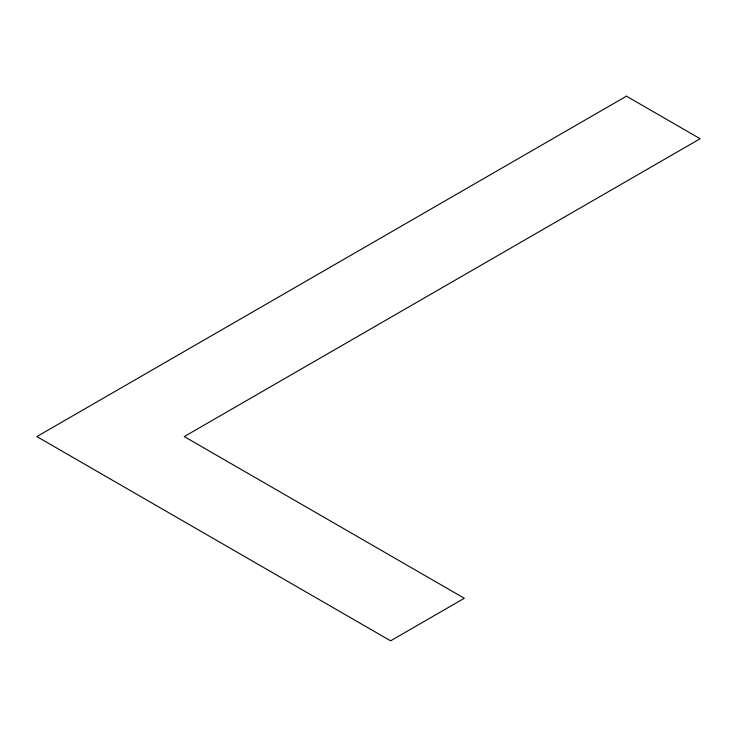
<?xml version="1.0" encoding="UTF-8"?>
<svg xmlns="http://www.w3.org/2000/svg" width="737" height="737" viewBox="0 0 737 737"><rect width="100%" height="100%" fill="white"/><g stroke="black" fill="none" stroke-linecap="round" stroke-linejoin="round"><path stroke-width="1.11" d="M626.45 96.178L36.85 436.58L390.61 640.822L464.31 598.269L184.25 436.58L700.15 138.731L626.45 96.178"/></g></svg>
